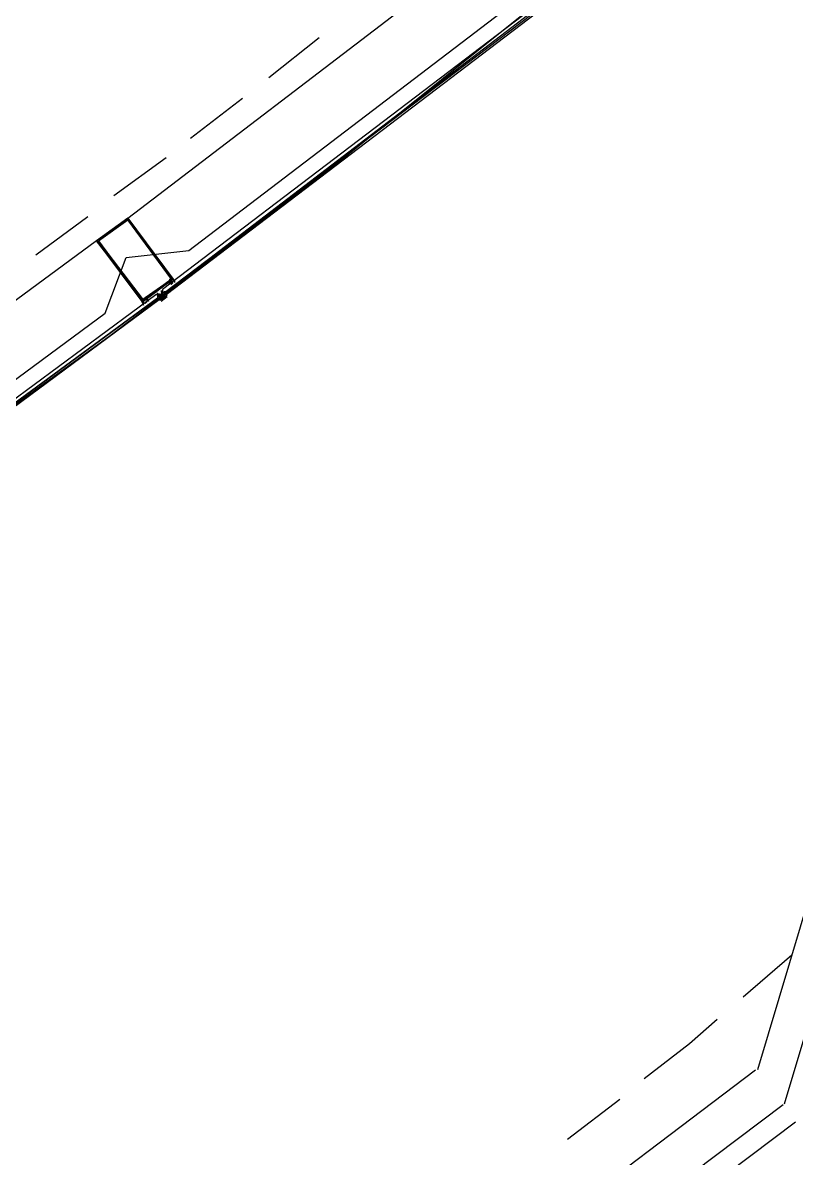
# Model space of a CAD drawing. Header units: feet. Extents: x -84 to 198, y -22 to 181.
# Drawn here: x 115.61 to 121.54, y 26.72 to 35.44 of the extents above; entities that cross this region are included whole.
import ezdxf

# ---------------------------------------------------------------- set-up
doc = ezdxf.new("R2010")
doc.units = ezdxf.units.FT
doc.layers.add('A-AREA-UNIDAD', color=30, linetype='CONTINUOUS')
doc.layers.add('A-LINEA', color=7, linetype='CONTINUOUS')

msp = doc.modelspace()

# ---------------------------------------------------------------- linework, layer by layer
at = {"layer": 'A-AREA-UNIDAD'}
msp.add_lwpolyline([(106.88, 27.0756), (109.6, 28.7289), (109.728, 29.0844), (110.24, 29.12), (112.928, 30.8089), (113.12, 31.2356), (113.568, 31.2356), (116.24, 33.2089), (116.4, 33.6356), (116.88, 33.6889), (119.44, 35.6444)], dxfattribs=at)
at = {"layer": 'A-LINEA'}
for p, q in [((121.4492, 27.1432), (130.5472, 57.5985)), ((121.2448, 27.4065), (130.2319, 57.4903)), ((116.4133, 33.9378), (119.36, 36.1911)), ((117.4933, 35.0178), (117.88, 35.3244)), ((116.8933, 34.5511), (117.2933, 34.8578)), ((116.3067, 34.1111), (116.7067, 34.4044)), ((115.7067, 33.6578), (116.1067, 33.9511)), ((116.1733, 33.7644), (113.1867, 31.5644)), ((116.7467, 33.4711), (116.7467, 33.4711)), ((116.6667, 33.3778), (116.6667, 33.3778)), ((116.6667, 33.3778), (116.68, 33.3778)), ((116.6667, 33.3778), (116.6667, 33.3778)), ((116.68, 33.3911), (116.68, 33.3911)), ((116.68, 33.3778), (116.68, 33.3778)), ((116.68, 33.3778), (116.68, 33.3778)), ((116.68, 33.3778), (116.68, 33.3778)), ((116.68, 33.3778), (116.68, 33.3778)), ((116.68, 33.3778), (116.68, 33.3778)), ((116.68, 33.3778), (116.68, 33.3778)), ((116.68, 33.3778), (116.68, 33.3778)), ((116.68, 33.3778), (116.68, 33.3644)), ((116.68, 33.3778), (116.68, 33.3778)), ((116.68, 33.3778), (116.68, 33.3778)), ((116.68, 33.3778), (116.68, 33.3778)), ((116.68, 33.3778), (116.68, 33.3778)), ((116.68, 33.3778), (116.68, 33.3778)), ((116.68, 33.3778), (116.68, 33.3778)), ((116.68, 33.3778), (116.68, 33.3778)), ((116.68, 33.3778), (116.68, 33.3778)), ((116.68, 33.3778), (116.68, 33.3778)), ((116.68, 33.3778), (116.68, 33.3778)), ((116.68, 33.3778), (116.68, 33.3778)), ((116.6933, 33.3778), (116.6933, 33.3778)), ((116.6933, 33.3778), (116.6933, 33.3644)), ((116.6933, 33.3778), (116.6933, 33.3644)), ((116.76, 33.4444), (116.76, 33.4444)), ((116.7733, 33.4444), (116.7733, 33.4444)), ((116.56, 33.2978), (116.56, 33.2978)), ((116.6267, 33.3511), (116.6267, 33.3511)), ((116.64, 33.3511), (116.64, 33.3511)), ((116.64, 33.3511), (116.64, 33.3511)), ((116.64, 33.3511), (116.64, 33.3511)), ((116.64, 33.3511), (116.64, 33.3511)), ((116.64, 33.3511), (116.64, 33.3511)), ((116.64, 33.3511), (116.64, 33.3511)), ((116.64, 33.3511), (116.64, 33.3511)), ((116.64, 33.3511), (116.64, 33.3511)), ((116.64, 33.3511), (116.64, 33.3511)), ((116.64, 33.3511), (116.64, 33.3511)), ((116.64, 33.3511), (116.64, 33.3511)), ((116.64, 33.3511), (116.64, 33.3511)), ((116.64, 33.3511), (116.64, 33.3511)), ((116.64, 33.3511), (116.64, 33.3511)), ((116.64, 33.3511), (116.64, 33.3511)), ((116.64, 33.3378), (116.6533, 33.3378)), ((116.64, 33.3378), (116.64, 33.3378)), ((116.64, 33.3378), (116.64, 33.3378)), ((116.64, 33.3378), (116.64, 33.3378)), ((116.64, 33.3378), (116.64, 33.3378)), ((116.64, 33.3378), (116.64, 33.3378)), ((116.64, 33.3378), (116.64, 33.3378)), ((116.64, 33.3378), (116.64, 33.3378)), ((116.64, 33.3378), (116.64, 33.3378)), ((116.64, 33.3378), (116.64, 33.3378)), ((116.64, 33.3378), (116.64, 33.3378)), ((116.64, 33.3378), (116.64, 33.3378)), ((116.6533, 33.3378), (116.64, 33.3378)), ((116.64, 33.3378), (116.64, 33.3244)), ((116.64, 33.3244), (116.64, 33.3244)), ((116.64, 33.3244), (116.64, 33.3244)), ((116.64, 33.3244), (116.64, 33.3244)), ((116.6533, 33.3378), (116.6533, 33.3511)), ((116.6533, 33.3378), (116.6533, 33.3511)), ((116.6533, 33.3378), (116.6533, 33.3511)), ((116.6533, 33.3511), (116.6533, 33.3378)), ((116.6533, 33.3511), (116.6533, 33.3511)), ((116.6533, 33.3511), (116.6533, 33.3511)), ((116.6533, 33.3511), (116.6533, 33.3511)), ((116.6533, 33.3378), (116.6533, 33.3378)), ((116.6533, 33.3378), (116.6533, 33.3378)), ((116.6533, 33.3378), (116.6533, 33.3378)), ((116.6533, 33.3378), (116.6533, 33.3378)), ((116.6533, 33.3378), (116.6533, 33.3378)), ((116.6533, 33.3378), (116.6533, 33.3378)), ((116.6533, 33.3378), (116.6533, 33.3244)), ((116.6533, 33.3378), (116.6533, 33.3378)), ((116.6533, 33.3378), (116.6533, 33.3378)), ((116.6533, 33.3378), (116.6533, 33.3378)), ((116.6533, 33.3378), (116.6533, 33.3378)), ((116.6533, 33.3378), (116.6533, 33.3378)), ((116.6533, 33.3378), (116.6533, 33.3378)), ((116.6533, 33.3378), (116.6533, 33.3378)), ((116.6533, 33.3378), (116.6533, 33.3378)), ((116.6533, 33.3378), (116.6533, 33.3378)), ((116.6533, 33.3378), (116.6533, 33.3378)), ((116.6533, 33.3378), (116.6533, 33.3378)), ((116.6533, 33.3378), (116.6533, 33.3378)), ((116.6533, 33.3378), (116.6533, 33.3378)), ((116.6533, 33.3378), (116.6533, 33.3378)), ((116.6533, 33.3378), (116.6533, 33.3378)), ((116.6533, 33.3378), (116.6533, 33.3378)), ((116.6533, 33.3378), (116.6533, 33.3378)), ((116.6533, 33.3378), (116.6533, 33.3378)), ((116.6533, 33.3378), (116.6533, 33.3378)), ((116.6533, 33.3378), (116.6533, 33.3378)), ((116.6533, 33.3378), (116.6533, 33.3378)), ((116.6533, 33.3378), (116.6533, 33.3378)), ((116.6533, 33.3378), (116.6533, 33.3378)), ((116.6533, 33.3378), (116.6533, 33.3378)), ((116.6533, 33.3378), (116.6533, 33.3378)), ((116.6533, 33.3378), (116.6533, 33.3378)), ((116.6533, 33.3378), (116.6533, 33.3378)), ((116.6667, 33.3378), (116.6533, 33.3378)), ((116.6533, 33.3378), (116.6533, 33.3378)), ((116.6533, 33.3378), (116.6533, 33.3378)), ((116.6533, 33.3378), (116.6533, 33.3378)), ((116.6533, 33.3378), (116.6533, 33.3378)), ((116.6533, 33.3378), (116.6533, 33.3378)), ((116.6533, 33.3378), (116.6533, 33.3378)), ((116.6533, 33.3378), (116.6533, 33.3378)), ((116.6533, 33.3378), (116.6533, 33.3378)), ((116.6533, 33.3378), (116.6533, 33.3244)), ((116.6533, 33.3378), (116.6533, 33.3378)), ((116.6533, 33.3378), (116.6533, 33.3378)), ((116.6533, 33.3378), (116.6533, 33.3378)), ((116.6533, 33.3378), (116.6533, 33.3244)), ((116.6533, 33.3378), (116.6533, 33.3378)), ((116.6533, 33.3378), (116.6533, 33.3378)), ((116.6533, 33.3378), (116.6533, 33.3378)), ((116.6533, 33.3378), (116.6533, 33.3378)), ((116.6533, 33.3244), (116.6533, 33.3244)), ((116.6533, 33.3244), (116.6533, 33.3244)), ((116.6533, 33.3244), (116.6533, 33.3244)), ((116.6533, 33.3244), (116.6533, 33.3244)), ((116.6533, 33.3244), (116.6533, 33.3244)), ((116.6533, 33.3244), (116.6533, 33.3244)), ((116.6533, 33.3244), (116.6533, 33.3244)), ((116.6533, 33.3244), (116.6533, 33.3244)), ((116.6533, 33.3244), (116.6533, 33.3244)), ((116.6533, 33.3244), (116.6533, 33.3244)), ((116.6533, 33.3244), (116.6533, 33.3244)), ((116.6533, 33.3244), (116.6533, 33.3244)), ((116.6533, 33.3244), (116.6533, 33.3244)), ((116.6533, 33.3244), (116.6533, 33.3244)), ((116.6533, 33.3244), (116.6533, 33.3244)), ((116.6533, 33.3244), (116.6533, 33.3244)), ((116.6533, 33.3244), (116.6667, 33.3244)), ((116.6533, 33.3244), (116.6533, 33.3244)), ((116.6667, 33.3244), (116.6533, 33.3244)), ((116.6533, 33.3244), (116.6533, 33.3244)), ((116.6533, 33.3244), (116.6533, 33.3244)), ((116.6533, 33.3244), (116.6533, 33.3244)), ((116.6533, 33.3244), (116.6533, 33.3244)), ((116.6533, 33.3244), (116.6533, 33.3244)), ((116.6533, 33.3244), (116.6533, 33.3244)), ((116.6533, 33.3244), (116.6533, 33.3244)), ((116.6533, 33.3244), (116.6533, 33.3244)), ((116.6533, 33.3111), (116.6667, 33.3111)), ((116.6533, 33.3111), (116.6533, 33.3111)), ((116.6667, 33.3644), (116.6667, 33.3644)), ((116.6667, 33.3511), (116.6667, 33.3511)), ((116.6667, 33.3511), (116.6667, 33.3511)), ((116.6667, 33.3511), (116.6667, 33.3511)), ((116.6667, 33.3511), (116.6667, 33.3511)), ((116.6667, 33.3511), (116.6667, 33.3511)), ((116.6667, 33.3511), (116.6667, 33.3511)), ((116.6667, 33.3511), (116.6667, 33.3511)), ((116.6667, 33.3511), (116.6667, 33.3511)), ((116.6667, 33.3511), (116.6667, 33.3511)), ((116.6667, 33.3511), (116.68, 33.3511)), ((116.6667, 33.3511), (116.68, 33.3511)), ((116.6667, 33.3378), (116.68, 33.3511)), ((116.6667, 33.3511), (116.6667, 33.3511)), ((116.6667, 33.3511), (116.68, 33.3511)), ((116.6667, 33.3511), (116.68, 33.3511)), ((116.6667, 33.3511), (116.6667, 33.3511)), ((116.6667, 33.3511), (116.6667, 33.3511)), ((116.6667, 33.3511), (116.6667, 33.3511)), ((116.6667, 33.3511), (116.6667, 33.3511)), ((116.6667, 33.3511), (116.6667, 33.3511)), ((116.6667, 33.3511), (116.6667, 33.3511)), ((116.6667, 33.3378), (116.6667, 33.3511)), ((116.68, 33.3511), (116.6667, 33.3511)), ((116.68, 33.3511), (116.6667, 33.3511)), ((116.68, 33.3511), (116.6667, 33.3511)), ((116.6667, 33.3511), (116.6667, 33.3511)), ((116.6667, 33.3511), (116.68, 33.3511)), ((116.6667, 33.3511), (116.6667, 33.3511)), ((116.6667, 33.3511), (116.6667, 33.3511)), ((116.6667, 33.3511), (116.6667, 33.3511)), ((116.6667, 33.3511), (116.6667, 33.3511)), ((116.6667, 33.3378), (116.6667, 33.3511)), ((116.6667, 33.3511), (116.6667, 33.3511)), ((116.6667, 33.3511), (116.6667, 33.3511)), ((116.6667, 33.3511), (116.6667, 33.3511)), ((116.6667, 33.3511), (116.6667, 33.3511)), ((116.6667, 33.3511), (116.6667, 33.3378)), ((116.6667, 33.3511), (116.6667, 33.3511)), ((116.6667, 33.3511), (116.6667, 33.3511)), ((116.6667, 33.3511), (116.6667, 33.3511)), ((116.6667, 33.3511), (116.6667, 33.3378)), ((116.68, 33.3511), (116.6667, 33.3511)), ((116.6667, 33.3511), (116.6667, 33.3511)), ((116.68, 33.3511), (116.6667, 33.3511)), ((116.6667, 33.3511), (116.6667, 33.3378)), ((116.6667, 33.3511), (116.6667, 33.3511)), ((116.6667, 33.3378), (116.6667, 33.3511)), ((116.6667, 33.3378), (116.6667, 33.3511)), ((116.6667, 33.3511), (116.6667, 33.3511)), ((116.6667, 33.3511), (116.6667, 33.3511)), ((116.6667, 33.3378), (116.6667, 33.3378)), ((116.6667, 33.3378), (116.6667, 33.3378)), ((116.6667, 33.3378), (116.6667, 33.3378)), ((116.6667, 33.3378), (116.6667, 33.3378)), ((116.6667, 33.3378), (116.6667, 33.3378)), ((116.6667, 33.3378), (116.6667, 33.3378)), ((116.6667, 33.3378), (116.6667, 33.3378)), ((116.6667, 33.3244), (116.6667, 33.3378)), ((116.6667, 33.3378), (116.68, 33.3378)), ((116.6667, 33.3378), (116.6667, 33.3378)), ((116.6667, 33.3378), (116.6667, 33.3378)), ((116.6667, 33.3378), (116.6667, 33.3378)), ((116.6667, 33.3378), (116.6667, 33.3378)), ((116.6667, 33.3378), (116.68, 33.3378)), ((116.6667, 33.3378), (116.6667, 33.3378)), ((116.6667, 33.3378), (116.6667, 33.3378)), ((116.6667, 33.3378), (116.6667, 33.3378)), ((116.6667, 33.3378), (116.6667, 33.3378)), ((116.6667, 33.3378), (116.6667, 33.3378)), ((116.6667, 33.3378), (116.6667, 33.3378)), ((116.6667, 33.3378), (116.6667, 33.3378)), ((116.6667, 33.3378), (116.6667, 33.3378)), ((116.6667, 33.3378), (116.6667, 33.3378)), ((116.6667, 33.3378), (116.6667, 33.3378)), ((116.6667, 33.3378), (116.6667, 33.3244)), ((116.6667, 33.3378), (116.6667, 33.3378)), ((116.6667, 33.3378), (116.6667, 33.3378)), ((116.6667, 33.3378), (116.6667, 33.3378)), ((116.6667, 33.3378), (116.6667, 33.3378)), ((116.6667, 33.3378), (116.6667, 33.3378)), ((116.6667, 33.3378), (116.6667, 33.3378)), ((116.68, 33.3378), (116.6667, 33.3378)), ((116.6667, 33.3378), (116.6667, 33.3378)), ((116.6667, 33.3378), (116.6667, 33.3378)), ((116.68, 33.3378), (116.6667, 33.3378)), ((116.6667, 33.3378), (116.6667, 33.3378)), ((116.6667, 33.3378), (116.6667, 33.3378)), ((116.6667, 33.3378), (116.6667, 33.3378)), ((116.6667, 33.3378), (116.6667, 33.3378)), ((116.6667, 33.3378), (116.6667, 33.3378)), ((116.6667, 33.3378), (116.6667, 33.3378)), ((116.6667, 33.3378), (116.6667, 33.3378)), ((116.6667, 33.3378), (116.6667, 33.3378)), ((116.6667, 33.3378), (116.6667, 33.3378)), ((116.6667, 33.3378), (116.6667, 33.3378)), ((116.6667, 33.3378), (116.6667, 33.3378)), ((116.6667, 33.3378), (116.6667, 33.3378)), ((116.6667, 33.3378), (116.6667, 33.3378)), ((116.6667, 33.3378), (116.6667, 33.3378)), ((116.6667, 33.3378), (116.6667, 33.3378)), ((116.6667, 33.3378), (116.6667, 33.3378)), ((116.6667, 33.3244), (116.6667, 33.3244)), ((116.6667, 33.3244), (116.6667, 33.3244)), ((116.6667, 33.3244), (116.6667, 33.3244)), ((116.6667, 33.3244), (116.6667, 33.3244)), ((116.6667, 33.3244), (116.6667, 33.3244)), ((116.6667, 33.3244), (116.6667, 33.3244)), ((116.6667, 33.3244), (116.6667, 33.3244)), ((116.6667, 33.3244), (116.6667, 33.3244)), ((116.6667, 33.3244), (116.6667, 33.3244)), ((116.6667, 33.3244), (116.6667, 33.3244)), ((116.6667, 33.3244), (116.6667, 33.3244)), ((116.6667, 33.3244), (116.6667, 33.3244)), ((116.6667, 33.3244), (116.6667, 33.3244)), ((116.6667, 33.3244), (116.6667, 33.3244)), ((116.6667, 33.3244), (116.6667, 33.3244)), ((116.6667, 33.3244), (116.6667, 33.3244)), ((116.6667, 33.3244), (116.6667, 33.3244)), ((116.6667, 33.3111), (116.6667, 33.3244)), ((116.6667, 33.3244), (116.6667, 33.3244)), ((116.6667, 33.3244), (116.6667, 33.3244)), ((116.6667, 33.3244), (116.6667, 33.3244)), ((116.6667, 33.3244), (116.6667, 33.3244)), ((116.6667, 33.3244), (116.6667, 33.3244)), ((116.6667, 33.3244), (116.6667, 33.3244)), ((116.6667, 33.3244), (116.6667, 33.3244)), ((116.6667, 33.3244), (116.6667, 33.3244)), ((116.6667, 33.3244), (116.6667, 33.3244)), ((116.6667, 33.3244), (116.6667, 33.3244)), ((116.6667, 33.3244), (116.6667, 33.3244)), ((116.6667, 33.3244), (116.6667, 33.3244)), ((116.6667, 33.3244), (116.6667, 33.3244)), ((116.6667, 33.3244), (116.6667, 33.3244)), ((116.6667, 33.3244), (116.6667, 33.3244)), ((116.6667, 33.3244), (116.6667, 33.3244)), ((116.6667, 33.3244), (116.6667, 33.3244)), ((116.6667, 33.3244), (116.6667, 33.3244)), ((116.6667, 33.3244), (116.6667, 33.3244)), ((116.6667, 33.3244), (116.6667, 33.3244)), ((116.6667, 33.3244), (116.6667, 33.3244)), ((116.6667, 33.3244), (116.6667, 33.3244)), ((116.6667, 33.3244), (116.6667, 33.3244)), ((116.6667, 33.3244), (116.6667, 33.3244)), ((116.6667, 33.3244), (116.6667, 33.3244)), ((116.6667, 33.3244), (116.6667, 33.3244)), ((116.6667, 33.3244), (116.6667, 33.3244)), ((116.6667, 33.3244), (116.6667, 33.3244)), ((116.6667, 33.3111), (116.6667, 33.3244)), ((116.6667, 33.3111), (116.6667, 33.3111)), ((116.7136, 33.347), (116.6674, 33.3119)), ((116.7148, 33.334), (116.6682, 33.2996)), ((116.68, 33.3644), (116.68, 33.3644)), ((116.68, 33.3644), (116.68, 33.3644)), ((116.68, 33.3644), (116.68, 33.3644)), ((116.68, 33.3644), (116.68, 33.3644)), ((116.68, 33.3644), (116.68, 33.3644)), ((116.68, 33.3644), (116.68, 33.3644)), ((116.68, 33.3644), (116.68, 33.3644)), ((116.68, 33.3644), (116.68, 33.3644)), ((116.68, 33.3644), (116.68, 33.3644)), ((116.68, 33.3644), (116.68, 33.3644)), ((116.68, 33.3644), (116.68, 33.3644)), ((116.68, 33.3644), (116.68, 33.3644)), ((116.68, 33.3644), (116.68, 33.3644)), ((116.68, 33.3644), (116.68, 33.3644)), ((116.68, 33.3644), (116.68, 33.3644)), ((116.68, 33.3644), (116.68, 33.3644)), ((116.68, 33.3644), (116.68, 33.3644)), ((116.68, 33.3644), (116.68, 33.3644)), ((116.68, 33.3644), (116.68, 33.3644)), ((116.68, 33.3644), (116.68, 33.3644)), ((116.68, 33.3644), (116.68, 33.3644)), ((116.68, 33.3644), (116.68, 33.3511)), ((116.68, 33.3644), (116.68, 33.3644)), ((116.68, 33.3644), (116.68, 33.3511)), ((116.68, 33.3644), (116.68, 33.3644)), ((116.68, 33.3644), (116.68, 33.3644)), ((116.68, 33.3644), (116.68, 33.3644)), ((116.68, 33.3644), (116.68, 33.3644)), ((116.68, 33.3511), (116.68, 33.3644)), ((116.68, 33.3644), (116.68, 33.3644)), ((116.68, 33.3644), (116.68, 33.3644)), ((116.68, 33.3644), (116.68, 33.3644)), ((116.68, 33.3644), (116.68, 33.3644)), ((116.68, 33.3644), (116.68, 33.3644)), ((116.68, 33.3644), (116.68, 33.3644)), ((116.68, 33.3644), (116.68, 33.3644)), ((116.68, 33.3644), (116.68, 33.3644)), ((116.68, 33.3644), (116.68, 33.3644)), ((116.68, 33.3511), (116.68, 33.3644)), ((116.68, 33.3644), (116.68, 33.3644)), ((116.68, 33.3511), (116.68, 33.3511)), ((116.68, 33.3511), (116.68, 33.3511)), ((116.68, 33.3511), (116.68, 33.3511)), ((116.68, 33.3378), (116.68, 33.3511)), ((116.68, 33.3511), (116.68, 33.3511)), ((116.68, 33.3511), (116.68, 33.3511)), ((116.68, 33.3511), (116.68, 33.3511)), ((116.68, 33.3511), (116.68, 33.3511)), ((116.68, 33.3511), (116.68, 33.3511)), ((116.68, 33.3511), (116.68, 33.3511)), ((116.68, 33.3511), (116.6933, 33.3511)), ((116.68, 33.3511), (116.68, 33.3511)), ((116.68, 33.3511), (116.68, 33.3511)), ((116.68, 33.3511), (116.68, 33.3511)), ((116.68, 33.3511), (116.68, 33.3511)), ((116.68, 33.3511), (116.68, 33.3511)), ((116.68, 33.3511), (116.68, 33.3511)), ((116.68, 33.3511), (116.68, 33.3511)), ((116.68, 33.3511), (116.68, 33.3511)), ((116.68, 33.3511), (116.68, 33.3511)), ((116.68, 33.3511), (116.68, 33.3511)), ((116.68, 33.3511), (116.68, 33.3511)), ((116.68, 33.3511), (116.68, 33.3511)), ((116.68, 33.3511), (116.68, 33.3511)), ((116.68, 33.3511), (116.68, 33.3511)), ((116.68, 33.3511), (116.68, 33.3511)), ((116.68, 33.3511), (116.68, 33.3511)), ((116.68, 33.3511), (116.68, 33.3511)), ((116.68, 33.3511), (116.68, 33.3511)), ((116.68, 33.3511), (116.68, 33.3511)), ((116.68, 33.3511), (116.68, 33.3511)), ((116.68, 33.3511), (116.68, 33.3511)), ((116.68, 33.3511), (116.68, 33.3511)), ((116.68, 33.3511), (116.68, 33.3511)), ((116.68, 33.3511), (116.68, 33.3511)), ((116.68, 33.3511), (116.68, 33.3511)), ((116.68, 33.3511), (116.68, 33.3511)), ((116.68, 33.3511), (116.68, 33.3511)), ((116.6933, 33.3511), (116.68, 33.3511)), ((116.68, 33.3511), (116.68, 33.3511)), ((116.68, 33.3511), (116.68, 33.3511)), ((116.68, 33.3511), (116.68, 33.3511)), ((116.68, 33.3511), (116.68, 33.3511)), ((116.68, 33.3511), (116.68, 33.3511)), ((116.68, 33.3378), (116.68, 33.3511)), ((116.68, 33.3378), (116.68, 33.3511)), ((116.68, 33.3511), (116.68, 33.3511)), ((116.68, 33.3511), (116.68, 33.3511)), ((116.68, 33.3511), (116.68, 33.3511)), ((116.68, 33.3511), (116.68, 33.3511)), ((116.68, 33.3511), (116.68, 33.3511)), ((116.68, 33.3511), (116.68, 33.3511)), ((116.68, 33.3511), (116.68, 33.3511)), ((116.68, 33.3378), (116.68, 33.3378)), ((116.68, 33.3378), (116.68, 33.3378)), ((116.68, 33.3378), (116.6933, 33.3378)), ((116.68, 33.3378), (116.68, 33.3378)), ((116.68, 33.3378), (116.68, 33.3378)), ((116.68, 33.3378), (116.68, 33.3378)), ((116.68, 33.3378), (116.68, 33.3378)), ((116.68, 33.3378), (116.68, 33.3378)), ((116.68, 33.3378), (116.68, 33.3378)), ((116.68, 33.3378), (116.68, 33.3378)), ((116.68, 33.3378), (116.68, 33.3378)), ((116.68, 33.3378), (116.68, 33.3378)), ((116.68, 33.3378), (116.68, 33.3378)), ((116.68, 33.3378), (116.68, 33.3378)), ((116.68, 33.3378), (116.68, 33.3378)), ((116.68, 33.3378), (116.68, 33.3378)), ((116.68, 33.3378), (116.68, 33.3378)), ((116.68, 33.3378), (116.68, 33.3378)), ((116.68, 33.3378), (116.68, 33.3378)), ((116.68, 33.3378), (116.68, 33.3378)), ((116.68, 33.3378), (116.68, 33.3378)), ((116.68, 33.3378), (116.68, 33.3378)), ((116.68, 33.3378), (116.68, 33.3378)), ((116.68, 33.3378), (116.68, 33.3378)), ((116.68, 33.3378), (116.68, 33.3378)), ((116.68, 33.3378), (116.68, 33.3378)), ((116.68, 33.3378), (116.68, 33.3378)), ((116.68, 33.3378), (116.68, 33.3378)), ((116.68, 33.3378), (116.68, 33.3378)), ((116.6933, 33.3378), (116.68, 33.3378)), ((116.68, 33.3378), (116.68, 33.3378)), ((116.68, 33.3378), (116.68, 33.3378)), ((116.68, 33.3378), (116.68, 33.3378)), ((116.68, 33.3378), (116.68, 33.3378)), ((116.68, 33.3378), (116.68, 33.3378)), ((116.68, 33.3378), (116.68, 33.3378)), ((116.68, 33.3378), (116.68, 33.3378)), ((116.68, 33.3378), (116.68, 33.3378)), ((116.68, 33.3378), (116.68, 33.3378)), ((116.6933, 33.3378), (116.68, 33.3378)), ((116.68, 33.3378), (116.68, 33.3378)), ((116.68, 33.3378), (116.68, 33.3378)), ((116.68, 33.3378), (116.68, 33.3378)), ((116.68, 33.3378), (116.68, 33.3378)), ((116.68, 33.3378), (116.68, 33.3378)), ((116.68, 33.3378), (116.68, 33.3378)), ((116.68, 33.3378), (116.68, 33.3378)), ((116.68, 33.3244), (116.68, 33.3244)), ((116.6933, 33.3644), (116.6933, 33.3644)), ((116.6933, 33.3644), (116.6933, 33.3644)), ((116.6933, 33.3644), (116.6933, 33.3644)), ((116.6933, 33.3644), (116.6933, 33.3644)), ((116.6933, 33.3644), (116.6933, 33.3644)), ((116.6933, 33.3644), (116.6933, 33.3644)), ((116.6933, 33.3644), (116.6933, 33.3644)), ((116.6933, 33.3644), (116.6933, 33.3644)), ((116.6933, 33.3644), (116.6933, 33.3644)), ((116.6933, 33.3644), (116.6933, 33.3644)), ((116.6933, 33.3644), (116.6933, 33.3644)), ((116.6933, 33.3644), (116.6933, 33.3644)), ((116.6933, 33.3644), (116.6933, 33.3644)), ((116.6933, 33.3644), (116.6933, 33.3644)), ((116.6933, 33.3644), (116.6933, 33.3644)), ((116.6933, 33.3644), (116.6933, 33.3644)), ((116.6933, 33.3644), (116.6933, 33.3644)), ((116.6933, 33.3644), (116.6933, 33.3644)), ((116.6933, 33.3644), (116.6933, 33.3644)), ((116.6933, 33.3644), (116.6933, 33.3644)), ((116.6933, 33.3644), (116.6933, 33.3644)), ((116.6933, 33.3644), (116.6933, 33.3644)), ((116.6933, 33.3644), (116.6933, 33.3644)), ((116.6933, 33.3644), (116.6933, 33.3644)), ((116.6933, 33.3511), (116.6933, 33.3511)), ((116.6933, 33.3511), (116.6933, 33.3511)), ((116.6933, 33.3511), (116.6933, 33.3511)), ((116.6933, 33.3511), (116.6933, 33.3511)), ((116.6933, 33.3511), (116.6933, 33.3511)), ((116.6933, 33.3511), (116.6933, 33.3511)), ((116.6933, 33.3511), (116.6933, 33.3511)), ((116.6933, 33.3511), (116.6933, 33.3511)), ((116.6933, 33.3511), (116.6933, 33.3511)), ((116.6933, 33.3511), (116.6933, 33.3511)), ((116.6933, 33.3511), (116.6933, 33.3511)), ((116.6933, 33.3511), (116.6933, 33.3511)), ((116.6933, 33.3511), (116.6933, 33.3511)), ((116.6933, 33.3511), (116.6933, 33.3511)), ((116.6933, 33.3511), (116.6933, 33.3511)), ((116.6933, 33.3511), (116.6933, 33.3511)), ((116.6933, 33.3511), (116.6933, 33.3511)), ((116.6933, 33.3511), (116.6933, 33.3511)), ((116.6933, 33.3511), (116.6933, 33.3511)), ((116.6933, 33.3511), (116.6933, 33.3511)), ((116.6933, 33.3378), (116.6933, 33.3511)), ((116.6933, 33.3378), (116.6933, 33.3511)), ((116.7067, 33.3511), (116.6933, 33.3511)), ((116.6933, 33.3511), (116.6933, 33.3511)), ((116.6933, 33.3511), (116.6933, 33.3511)), ((116.6933, 33.3511), (116.6933, 33.3511)), ((116.6933, 33.3511), (116.6933, 33.3511)), ((116.6933, 33.3511), (116.6933, 33.3511)), ((116.6933, 33.3511), (116.6933, 33.3511)), ((116.7067, 33.3511), (116.6933, 33.3511)), ((116.6933, 33.3511), (116.6933, 33.3511)), ((116.6933, 33.3511), (116.6933, 33.3511)), ((116.6933, 33.3511), (116.7067, 33.3511)), ((116.6933, 33.3511), (116.6933, 33.3511)), ((116.6933, 33.3511), (116.6933, 33.3511)), ((116.6933, 33.3511), (116.7067, 33.3511)), ((116.6933, 33.3511), (116.6933, 33.3511)), ((116.6933, 33.3511), (116.6933, 33.3511)), ((116.6933, 33.3511), (116.6933, 33.3511)), ((116.6933, 33.3511), (116.6933, 33.3511)), ((116.6933, 33.3511), (116.6933, 33.3511)), ((116.6933, 33.3511), (116.6933, 33.3511)), ((116.6933, 33.3511), (116.6933, 33.3511)), ((116.6933, 33.3511), (116.6933, 33.3511)), ((116.6933, 33.3511), (116.6933, 33.3511)), ((116.6933, 33.3511), (116.6933, 33.3511)), ((116.6933, 33.3511), (116.6933, 33.3511)), ((116.6933, 33.3511), (116.6933, 33.3511)), ((116.6933, 33.3511), (116.6933, 33.3511)), ((116.6933, 33.3511), (116.6933, 33.3511)), ((116.6933, 33.3511), (116.6933, 33.3511)), ((116.6933, 33.3378), (116.6933, 33.3511)), ((116.6933, 33.3511), (116.6933, 33.3511)), ((116.6933, 33.3511), (116.6933, 33.3511)), ((116.6933, 33.3511), (116.6933, 33.3511)), ((116.6933, 33.3511), (116.6933, 33.3511)), ((116.6933, 33.3511), (116.6933, 33.3511)), ((116.6933, 33.3511), (116.6933, 33.3511)), ((116.6933, 33.3511), (116.6933, 33.3511)), ((116.6933, 33.3511), (116.6933, 33.3511)), ((116.6933, 33.3378), (116.6933, 33.3378)), ((116.6933, 33.3378), (116.6933, 33.3378)), ((116.6933, 33.3378), (116.6933, 33.3378)), ((116.6933, 33.3378), (116.6933, 33.3378)), ((116.6933, 33.3378), (116.6933, 33.3378)), ((116.6933, 33.3378), (116.6933, 33.3378)), ((116.6933, 33.3378), (116.6933, 33.3378)), ((116.6933, 33.3378), (116.6933, 33.3378)), ((116.6933, 33.3378), (116.6933, 33.3378)), ((116.6933, 33.3378), (116.6933, 33.3378)), ((116.6933, 33.3378), (116.6933, 33.3378)), ((116.7067, 33.3511), (116.7067, 33.3511)), ((116.7067, 33.3511), (116.7067, 33.3511)), ((116.7067, 33.3511), (116.7067, 33.3511)), ((116.7067, 33.3511), (116.7067, 33.3511)), ((116.56, 33.2844), (116.56, 33.2844)), ((121.1333, 27.9644), (121.5067, 28.2844)), ((120.72, 27.6044), (120.9333, 27.7911)), ((120.3733, 27.3378), (120.72, 27.6044)), ((119.7867, 26.8711), (120.1867, 27.1778))]:
    msp.add_line(p, q, dxfattribs=at)
for points in [[(103.4533, 25.1244), (105.36, 26.1111), (107.24, 27.1511), (109.1067, 28.2444), (110.9333, 29.3778), (112.7467, 30.5511), (114.52, 31.7644), (116.2667, 33.0311), (117.9733, 34.3244), (119.6533, 35.6711), (121.3067, 37.0578)], [(116.6933, 33.3644), (119.8267, 35.7644), (119.8267, 35.7778), (119.8133, 35.7778), (116.68, 33.3911), (116.68, 33.3778), (116.6933, 33.3644)], [(116.7067, 33.3511), (119.84, 35.7378), (119.8533, 35.7378), (119.84, 35.7511), (116.6933, 33.3644), (116.7067, 33.3511)], [(116.4133, 33.9378), (116.1733, 33.7644), (116.52, 33.2978), (116.76, 33.4711), (116.4133, 33.9378)], [(116.1733, 33.7644), (116.4133, 33.9378), (116.76, 33.4711), (116.5333, 33.2978), (116.1733, 33.7644)], [(116.4133, 33.9244), (116.1867, 33.7644), (116.52, 33.3111), (116.7467, 33.4711), (116.4133, 33.9244)], [(116.1867, 33.7644), (116.4133, 33.9244), (116.7467, 33.4711), (116.5333, 33.3111), (116.1867, 33.7644)], [(116.7333, 33.4711), (116.7333, 33.4578), (116.7333, 33.4578), (116.7333, 33.4578), (116.7467, 33.4578), (116.7467, 33.4578), (116.72, 33.4444), (116.72, 33.4444), (116.7467, 33.4311), (116.7467, 33.4311), (116.7467, 33.4311), (116.7467, 33.4311)], [(116.7333, 33.4711), (116.7467, 33.4711), (116.7467, 33.4711), (116.7467, 33.4711), (116.7467, 33.4578), (116.7467, 33.4578), (116.76, 33.4711), (116.76, 33.4711), (116.7733, 33.4578), (116.7733, 33.4578)], [(116.7333, 33.4578), (116.7467, 33.4578), (116.7467, 33.4578), (116.7467, 33.4578), (116.7467, 33.4711)], [(116.7733, 33.4444), (116.7733, 33.4578), (116.7733, 33.4578), (116.7733, 33.4578), (116.76, 33.4711), (116.76, 33.4711), (116.76, 33.4711), (116.76, 33.4711), (116.7467, 33.4711), (116.7467, 33.4711), (116.7467, 33.4711), (116.7467, 33.4711), (116.7467, 33.4711), (116.7467, 33.4711), (116.7467, 33.4711), (116.7467, 33.4711), (116.7467, 33.4578), (116.7467, 33.4578), (116.7333, 33.4444), (116.7333, 33.4444), (116.7467, 33.4311), (116.7467, 33.4311), (116.7467, 33.4444)], [(116.7467, 33.4711), (116.7467, 33.4711), (116.7467, 33.4711), (116.7467, 33.4711), (116.7467, 33.4578)], [(116.6441, 33.3589), (116.6717, 33.3549), (116.6766, 33.3822)], [(116.6933, 33.3511), (116.6933, 33.3644), (116.68, 33.3644), (116.68, 33.3778), (116.6667, 33.3778)], [(116.68, 33.3911), (116.68, 33.3778), (116.6933, 33.3644), (116.7067, 33.3511)], [(116.7467, 33.4311), (116.76, 33.4444), (116.76, 33.4444), (116.76, 33.4444)], [(116.76, 33.4444), (116.76, 33.4444), (116.76, 33.4444)], [(116.64, 33.3378), (116.64, 33.3244), (113.4667, 30.9911), (113.4533, 31.0044), (116.6267, 33.3511), (116.64, 33.3511), (116.64, 33.3378)], [(116.6533, 33.3111), (113.48, 30.9644), (113.4667, 30.9778), (113.4667, 30.9911), (116.64, 33.3244), (116.6533, 33.3244), (116.6533, 33.3111)], [(116.5333, 33.3111), (116.5333, 33.3111), (116.5333, 33.3111), (116.5333, 33.3111), (116.5333, 33.3111), (116.5333, 33.3111), (116.52, 33.3111), (116.5333, 33.2978), (116.5333, 33.3111), (116.5333, 33.2978), (116.5333, 33.2978), (116.52, 33.2978), (116.52, 33.2978), (116.5333, 33.2711), (116.5333, 33.2711), (116.5333, 33.2711)], [(116.5733, 33.2978), (116.5733, 33.2978), (116.5733, 33.2978), (116.5733, 33.2978), (116.56, 33.3244), (116.56, 33.3244), (116.5467, 33.3111), (116.5467, 33.3111), (116.5467, 33.3111), (116.5467, 33.3111), (116.5467, 33.3111), (116.5333, 33.3111), (116.5333, 33.3111), (116.5333, 33.3111), (116.5333, 33.3111), (116.5333, 33.3111), (116.5333, 33.3111)], [(116.5333, 33.2978), (116.5333, 33.3111), (116.5333, 33.3111), (116.5333, 33.3111), (116.5333, 33.3111)], [(116.5467, 33.3111), (116.5333, 33.3111), (116.5333, 33.3111)], [(116.5333, 33.2711), (116.5333, 33.2978), (116.5333, 33.2978), (116.5333, 33.2978), (116.5333, 33.2978)], [(116.56, 33.2978), (116.56, 33.2978), (116.56, 33.2978), (116.56, 33.2978), (116.56, 33.3244), (116.56, 33.3244), (116.5467, 33.3111), (116.5467, 33.3111)], [(116.5467, 33.3111), (116.5467, 33.3111), (116.5467, 33.3111)], [(116.56, 33.2978), (116.5467, 33.2844), (116.5467, 33.2844), (116.5467, 33.2844)], [(116.6267, 33.3511), (116.64, 33.3511), (116.64, 33.3378), (116.64, 33.3244), (116.6533, 33.3244), (116.6533, 33.3111)], [(116.6667, 33.3244), (116.6533, 33.3378), (116.64, 33.3511), (116.64, 33.3644)], [(116.64, 33.3511), (116.64, 33.3378), (116.6533, 33.3378), (116.6533, 33.3244)], [(116.6447, 33.345), (116.6723, 33.342), (116.6761, 33.3696)], [(116.6667, 33.3244), (116.6667, 33.3378), (116.6533, 33.3378), (116.6533, 33.3511)], [(116.6533, 33.3244), (116.6667, 33.3244), (116.6533, 33.3244)], [(116.6533, 33.3244), (116.6667, 33.3244), (116.6533, 33.3244)], [(116.6933, 33.3644), (116.68, 33.3644), (116.68, 33.3511), (116.6667, 33.3511)], [(116.6667, 33.3378), (116.6667, 33.3378), (116.6667, 33.3244)], [(116.6667, 33.3244), (116.6667, 33.3244), (116.6667, 33.3378), (116.6667, 33.3378)], [(116.68, 33.3244), (116.6667, 33.3244), (116.6667, 33.3378)], [(116.6933, 33.3378), (116.6933, 33.3511), (116.68, 33.3511)], [(116.6933, 33.3511), (116.6933, 33.3511), (116.68, 33.3511), (116.68, 33.3511)], [(116.6933, 33.3511), (116.6933, 33.3511), (116.68, 33.3511), (116.68, 33.3511)], [(116.6933, 33.3644), (116.6933, 33.3644), (116.6933, 33.3511), (116.6933, 33.3511)], [(116.5467, 33.2844), (116.5467, 33.2844), (116.5467, 33.2844), (116.5467, 33.2844)], [(77.8133, 8.9778), (79.96, 9.3111), (82.0933, 9.6978), (84.2133, 10.1378), (86.3333, 10.6178), (88.4267, 11.1511), (90.52, 11.7378), (92.5867, 12.3644), (94.6533, 13.0444), (96.6933, 13.7778), (98.72, 14.5511), (100.72, 15.3644), (102.7067, 16.2444), (104.6667, 17.1511), (106.6133, 18.1244), (108.5333, 19.1244), (110.4267, 20.1778), (112.2933, 21.2844), (114.1467, 22.4178), (115.96, 23.6044), (117.7467, 24.8311), (119.5067, 26.0978), (121.2267, 27.4044)], [(77.8667, 8.6578), (80.0133, 8.9911), (82.16, 9.3778), (84.2933, 9.8044), (86.4133, 10.2978), (88.52, 10.8311), (90.6133, 11.4178), (92.6933, 12.0444), (94.76, 12.7244), (96.8133, 13.4578), (98.84, 14.2444), (100.8533, 15.0578), (102.84, 15.9378), (104.8133, 16.8578), (106.76, 17.8178), (108.6933, 18.8311), (110.6, 19.8978), (112.4667, 20.9911), (114.32, 22.1378), (116.1467, 23.3244), (117.9333, 24.5511), (119.7067, 25.8311), (121.44, 27.1378)], [(77.8933, 8.4844), (80.04, 8.8178), (82.1867, 9.2044), (84.32, 9.6444), (86.4533, 10.1378), (88.56, 10.6711), (90.6533, 11.2578), (92.7467, 11.8844), (94.8133, 12.5644), (96.8667, 13.2978), (98.9067, 14.0844), (100.92, 14.9111), (102.92, 15.7911), (104.8933, 16.7111), (106.84, 17.6711), (108.7733, 18.6844), (110.68, 19.7511), (112.56, 20.8444), (114.4133, 21.9911), (116.24, 23.1911), (118.0267, 24.4178), (119.8, 25.6978), (121.5333, 27.0044)]]:
    msp.add_lwpolyline(points, dxfattribs=at)

doc.saveas('drawing.dxf')
